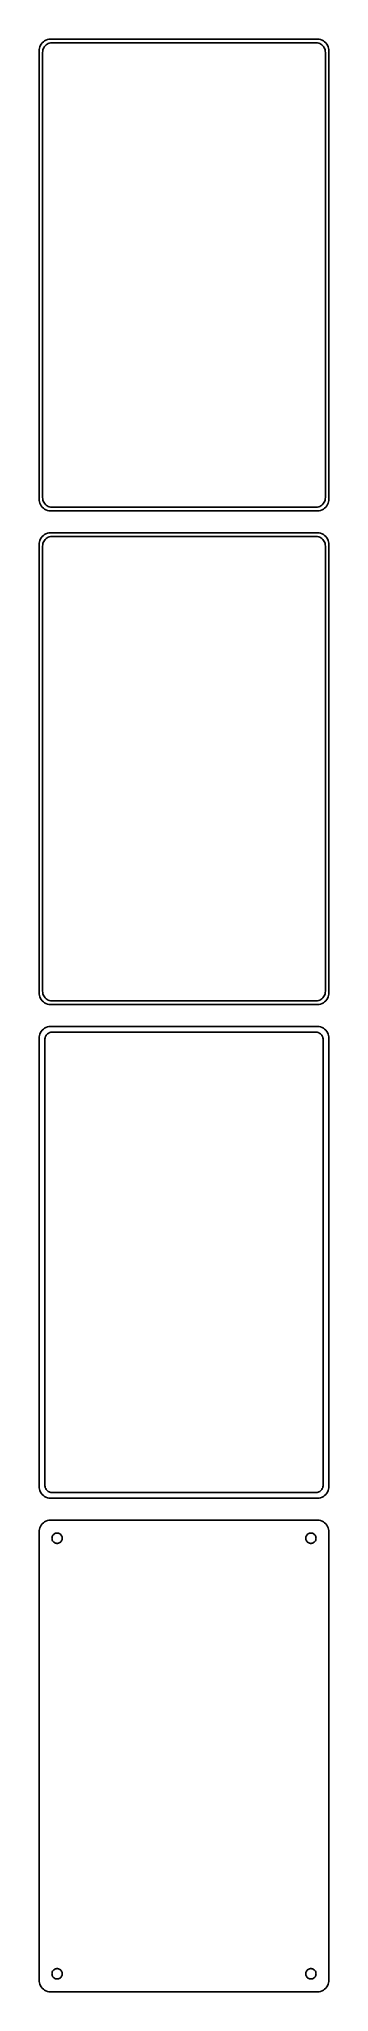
# Model space of a CAD drawing. Header units: metres. Extents: x -60 to 60, y 719 to 1525.
import ezdxf

# ---------------------------------------------------------------- set-up
doc = ezdxf.new("R2010")
doc.units = ezdxf.units.M

msp = doc.modelspace()

# ---------------------------------------------------------------- linework, layer by layer
for p, q in [((-56.5451, 1525.26), (-57.1289, 1525.02)), ((-55.9369, 1525.41), (-56.5451, 1525.26)), ((-55.3139, 1525.49), (-55.9369, 1525.41)), ((55.3139, 1525.49), (-55.3139, 1525.49)), ((55.9369, 1525.41), (55.3139, 1525.49)), ((56.5451, 1525.26), (55.9369, 1525.41)), ((57.1289, 1525.02), (56.5451, 1525.26)), ((-59.9606, 1521.13), (-60, 1520.5)), ((-60, 1520.5), (-60, 1335.5)), ((-59.8429, 1521.74), (-59.9606, 1521.13)), ((-59.6489, 1522.34), (-59.8429, 1521.74)), ((-59.3815, 1522.91), (-59.6489, 1522.34)), ((-59.0451, 1523.44), (-59.3815, 1522.91)), ((-58.6448, 1523.92), (-59.0451, 1523.44)), ((-58.1871, 1524.35), (-58.6448, 1523.92)), ((-58.5, 1520), (-58.4685, 1520.5)), ((-58.5, 1336), (-58.5, 1520)), ((-58.4685, 1520.5), (-58.3743, 1520.99)), ((-58.3743, 1520.99), (-58.2191, 1521.47)), ((-58.2191, 1521.47), (-58.0052, 1521.93)), ((-57.6791, 1524.72), (-58.1871, 1524.35)), ((-58.0052, 1521.93), (-57.7361, 1522.35)), ((-57.7361, 1522.35), (-57.4159, 1522.74)), ((-57.1289, 1525.02), (-57.6791, 1524.72)), ((-57.4159, 1522.74), (-57.0497, 1523.08)), ((-57.0497, 1523.08), (-56.6433, 1523.38)), ((-56.6433, 1523.38), (-56.2031, 1523.62)), ((-56.2031, 1523.62), (-55.7361, 1523.8)), ((-55.7361, 1523.8), (-55.2495, 1523.93)), ((-55.2495, 1523.93), (-54.7512, 1523.99)), ((-54.7512, 1523.99), (54.7512, 1523.99)), ((54.7512, 1523.99), (55.2495, 1523.93)), ((55.2495, 1523.93), (55.7361, 1523.8)), ((55.7361, 1523.8), (56.2031, 1523.62)), ((56.2031, 1523.62), (56.6433, 1523.38)), ((56.6433, 1523.38), (57.0497, 1523.08)), ((57.0497, 1523.08), (57.4159, 1522.74)), ((57.6791, 1524.72), (57.1289, 1525.02)), ((57.4159, 1522.74), (57.7361, 1522.35)), ((58.1871, 1524.35), (57.6791, 1524.72)), ((57.7361, 1522.35), (58.0052, 1521.93)), ((58.0052, 1521.93), (58.2191, 1521.47)), ((58.6448, 1523.92), (58.1871, 1524.35)), ((58.2191, 1521.47), (58.3743, 1520.99)), ((58.3743, 1520.99), (58.4685, 1520.5)), ((58.4685, 1520.5), (58.5, 1520)), ((58.5, 1520), (58.5, 1336)), ((59.0451, 1523.44), (58.6448, 1523.92)), ((59.3815, 1522.91), (59.0451, 1523.44)), ((59.6489, 1522.34), (59.3815, 1522.91)), ((59.8429, 1521.74), (59.6489, 1522.34)), ((59.9606, 1521.13), (59.8429, 1521.74)), ((60, 1520.5), (59.9606, 1521.13)), ((60, 1335.5), (60, 1520.5)), ((-60, 1335.5), (-59.9606, 1334.87)), ((-59.9606, 1334.87), (-59.8429, 1334.26)), ((-59.8429, 1334.26), (-59.6489, 1333.66)), ((-59.6489, 1333.66), (-59.3815, 1333.09)), ((-59.3815, 1333.09), (-59.0451, 1332.56)), ((-59.0451, 1332.56), (-58.6448, 1332.08)), ((-58.6448, 1332.08), (-58.1871, 1331.65)), ((-58.4685, 1335.5), (-58.5, 1336)), ((-58.3743, 1335.01), (-58.4685, 1335.5)), ((-58.2191, 1334.53), (-58.3743, 1335.01)), ((-58.0052, 1334.07), (-58.2191, 1334.53)), ((-58.1871, 1331.65), (-57.6791, 1331.28)), ((-57.7361, 1333.65), (-58.0052, 1334.07)), ((-57.4159, 1333.26), (-57.7361, 1333.65)), ((-57.0497, 1332.92), (-57.4159, 1333.26)), ((-56.6433, 1332.62), (-57.0497, 1332.92)), ((-56.2031, 1332.38), (-56.6433, 1332.62)), ((-55.7361, 1332.2), (-56.2031, 1332.38)), ((-55.2495, 1332.07), (-55.7361, 1332.2)), ((-54.7512, 1332.01), (-55.2495, 1332.07)), ((54.7512, 1332.01), (-54.7512, 1332.01)), ((55.2495, 1332.07), (54.7512, 1332.01)), ((55.7361, 1332.2), (55.2495, 1332.07)), ((56.2031, 1332.38), (55.7361, 1332.2)), ((56.6433, 1332.62), (56.2031, 1332.38)), ((57.0497, 1332.92), (56.6433, 1332.62)), ((57.4159, 1333.26), (57.0497, 1332.92)), ((57.7361, 1333.65), (57.4159, 1333.26)), ((57.6791, 1331.28), (58.1871, 1331.65)), ((58.0052, 1334.07), (57.7361, 1333.65)), ((58.2191, 1334.53), (58.0052, 1334.07)), ((58.1871, 1331.65), (58.6448, 1332.08)), ((58.3743, 1335.01), (58.2191, 1334.53)), ((58.4685, 1335.5), (58.3743, 1335.01)), ((58.5, 1336), (58.4685, 1335.5)), ((58.6448, 1332.08), (59.0451, 1332.56)), ((59.0451, 1332.56), (59.3815, 1333.09)), ((59.3815, 1333.09), (59.6489, 1333.66)), ((59.6489, 1333.66), (59.8429, 1334.26)), ((59.8429, 1334.26), (59.9606, 1334.87)), ((59.9606, 1334.87), (60, 1335.5)), ((-57.6791, 1331.28), (-57.1289, 1330.98)), ((-57.1289, 1330.98), (-56.5451, 1330.74)), ((-56.5451, 1330.74), (-55.9369, 1330.59)), ((-55.9369, 1330.59), (-55.3139, 1330.51)), ((-55.3139, 1330.51), (55.3139, 1330.51)), ((55.3139, 1330.51), (55.9369, 1330.59)), ((55.9369, 1330.59), (56.5451, 1330.74)), ((56.5451, 1330.74), (57.1289, 1330.98)), ((57.1289, 1330.98), (57.6791, 1331.28)), ((-59.9606, 1317.13), (-60, 1316.5)), ((-60, 1316.5), (-60, 1131.5)), ((-59.8429, 1317.74), (-59.9606, 1317.13)), ((-59.6489, 1318.34), (-59.8429, 1317.74)), ((-59.3815, 1318.91), (-59.6489, 1318.34)), ((-59.0451, 1319.44), (-59.3815, 1318.91)), ((-58.6448, 1319.92), (-59.0451, 1319.44)), ((-58.1871, 1320.35), (-58.6448, 1319.92)), ((-58.5, 1316), (-58.4685, 1316.5)), ((-58.5, 1132), (-58.5, 1316)), ((-58.4685, 1316.5), (-58.3743, 1316.99)), ((-58.3743, 1316.99), (-58.2191, 1317.47)), ((-58.2191, 1317.47), (-58.0052, 1317.93)), ((-57.6791, 1320.72), (-58.1871, 1320.35)), ((-58.0052, 1317.93), (-57.7361, 1318.35)), ((-57.7361, 1318.35), (-57.4159, 1318.74)), ((-57.1289, 1321.02), (-57.6791, 1320.72)), ((-57.4159, 1318.74), (-57.0497, 1319.08)), ((-56.5451, 1321.26), (-57.1289, 1321.02)), ((-57.0497, 1319.08), (-56.6433, 1319.38)), ((-56.6433, 1319.38), (-56.2031, 1319.62)), ((-55.9369, 1321.41), (-56.5451, 1321.26)), ((-56.2031, 1319.62), (-55.7361, 1319.8)), ((-55.3139, 1321.49), (-55.9369, 1321.41)), ((-55.7361, 1319.8), (-55.2495, 1319.93)), ((55.3139, 1321.49), (-55.3139, 1321.49)), ((-55.2495, 1319.93), (-54.7512, 1319.99)), ((-54.7512, 1319.99), (54.7512, 1319.99)), ((54.7512, 1319.99), (55.2495, 1319.93)), ((55.2495, 1319.93), (55.7361, 1319.8)), ((55.9369, 1321.41), (55.3139, 1321.49)), ((55.7361, 1319.8), (56.2031, 1319.62)), ((56.5451, 1321.26), (55.9369, 1321.41)), ((56.2031, 1319.62), (56.6433, 1319.38)), ((57.1289, 1321.02), (56.5451, 1321.26)), ((56.6433, 1319.38), (57.0497, 1319.08)), ((57.0497, 1319.08), (57.4159, 1318.74)), ((57.6791, 1320.72), (57.1289, 1321.02)), ((57.4159, 1318.74), (57.7361, 1318.35)), ((58.1871, 1320.35), (57.6791, 1320.72)), ((57.7361, 1318.35), (58.0052, 1317.93)), ((58.0052, 1317.93), (58.2191, 1317.47)), ((58.6448, 1319.92), (58.1871, 1320.35)), ((58.2191, 1317.47), (58.3743, 1316.99)), ((58.3743, 1316.99), (58.4685, 1316.5)), ((58.4685, 1316.5), (58.5, 1316)), ((58.5, 1316), (58.5, 1132)), ((59.0451, 1319.44), (58.6448, 1319.92)), ((59.3815, 1318.91), (59.0451, 1319.44)), ((59.6489, 1318.34), (59.3815, 1318.91)), ((59.8429, 1317.74), (59.6489, 1318.34)), ((59.9606, 1317.13), (59.8429, 1317.74)), ((60, 1316.5), (59.9606, 1317.13)), ((60, 1131.5), (60, 1316.5)), ((-60, 1131.5), (-59.9606, 1130.87)), ((-59.9606, 1130.87), (-59.8429, 1130.26)), ((-59.8429, 1130.26), (-59.6489, 1129.66)), ((-58.4685, 1131.5), (-58.5, 1132)), ((-58.3743, 1131.01), (-58.4685, 1131.5)), ((-58.2191, 1130.53), (-58.3743, 1131.01)), ((-58.0052, 1130.07), (-58.2191, 1130.53)), ((-57.7361, 1129.65), (-58.0052, 1130.07)), ((58.0052, 1130.07), (57.7361, 1129.65)), ((58.2191, 1130.53), (58.0052, 1130.07)), ((58.3743, 1131.01), (58.2191, 1130.53)), ((58.4685, 1131.5), (58.3743, 1131.01)), ((58.5, 1132), (58.4685, 1131.5)), ((59.6489, 1129.66), (59.8429, 1130.26)), ((59.8429, 1130.26), (59.9606, 1130.87)), ((59.9606, 1130.87), (60, 1131.5)), ((-59.6489, 1129.66), (-59.3815, 1129.09)), ((-59.3815, 1129.09), (-59.0451, 1128.56)), ((-59.0451, 1128.56), (-58.6448, 1128.08)), ((-58.6448, 1128.08), (-58.1871, 1127.65)), ((-58.1871, 1127.65), (-57.6791, 1127.28)), ((-57.4159, 1129.26), (-57.7361, 1129.65)), ((-57.6791, 1127.28), (-57.1289, 1126.98)), ((-57.0497, 1128.92), (-57.4159, 1129.26)), ((-57.1289, 1126.98), (-56.5451, 1126.74)), ((-56.6433, 1128.62), (-57.0497, 1128.92)), ((-56.2031, 1128.38), (-56.6433, 1128.62)), ((-56.5451, 1126.74), (-55.9369, 1126.59)), ((-55.7361, 1128.2), (-56.2031, 1128.38)), ((-55.9369, 1126.59), (-55.3139, 1126.51)), ((-55.2495, 1128.07), (-55.7361, 1128.2)), ((-55.3139, 1126.51), (55.3139, 1126.51)), ((-54.7512, 1128.01), (-55.2495, 1128.07)), ((54.7512, 1128.01), (-54.7512, 1128.01)), ((55.2495, 1128.07), (54.7512, 1128.01)), ((55.7361, 1128.2), (55.2495, 1128.07)), ((55.3139, 1126.51), (55.9369, 1126.59)), ((56.2031, 1128.38), (55.7361, 1128.2)), ((55.9369, 1126.59), (56.5451, 1126.74)), ((56.6433, 1128.62), (56.2031, 1128.38)), ((56.5451, 1126.74), (57.1289, 1126.98)), ((57.0497, 1128.92), (56.6433, 1128.62)), ((57.4159, 1129.26), (57.0497, 1128.92)), ((57.1289, 1126.98), (57.6791, 1127.28)), ((57.7361, 1129.65), (57.4159, 1129.26)), ((57.6791, 1127.28), (58.1871, 1127.65)), ((58.1871, 1127.65), (58.6448, 1128.08)), ((58.6448, 1128.08), (59.0451, 1128.56)), ((59.0451, 1128.56), (59.3815, 1129.09)), ((59.3815, 1129.09), (59.6489, 1129.66)), ((-59.8429, 1113.74), (-59.9606, 1113.13)), ((-59.6489, 1114.34), (-59.8429, 1113.74)), ((-59.3815, 1114.91), (-59.6489, 1114.34)), ((-59.0451, 1115.44), (-59.3815, 1114.91)), ((-58.6448, 1115.92), (-59.0451, 1115.44)), ((-58.1871, 1116.35), (-58.6448, 1115.92)), ((-57.6791, 1116.72), (-58.1871, 1116.35)), ((-57.1289, 1117.02), (-57.6791, 1116.72)), ((-57.2279, 1113.5), (-57.0184, 1113.83)), ((-56.5451, 1117.26), (-57.1289, 1117.02)), ((-57.0184, 1113.83), (-56.7692, 1114.13)), ((-56.7692, 1114.13), (-56.4842, 1114.4)), ((-55.9369, 1117.41), (-56.5451, 1117.26)), ((-56.4842, 1114.4), (-56.168, 1114.63)), ((-56.168, 1114.63), (-55.8254, 1114.82)), ((-55.3139, 1117.49), (-55.9369, 1117.41)), ((-55.8254, 1114.82), (-55.4619, 1114.96)), ((-55.4619, 1114.96), (-55.0833, 1115.06)), ((55.3139, 1117.49), (-55.3139, 1117.49)), ((-55.0833, 1115.06), (-54.6954, 1115.11)), ((-54.6954, 1115.11), (54.6954, 1115.11)), ((54.6954, 1115.11), (55.0833, 1115.06)), ((55.0833, 1115.06), (55.4619, 1114.96)), ((55.9369, 1117.41), (55.3139, 1117.49)), ((55.4619, 1114.96), (55.8254, 1114.82)), ((55.8254, 1114.82), (56.168, 1114.63)), ((56.5451, 1117.26), (55.9369, 1117.41)), ((56.168, 1114.63), (56.4842, 1114.4)), ((56.4842, 1114.4), (56.7692, 1114.13)), ((57.1289, 1117.02), (56.5451, 1117.26)), ((56.7692, 1114.13), (57.0184, 1113.83)), ((57.0184, 1113.83), (57.2279, 1113.5)), ((57.6791, 1116.72), (57.1289, 1117.02)), ((58.1871, 1116.35), (57.6791, 1116.72)), ((58.6448, 1115.92), (58.1871, 1116.35)), ((59.0451, 1115.44), (58.6448, 1115.92)), ((59.3815, 1114.91), (59.0451, 1115.44)), ((59.6489, 1114.34), (59.3815, 1114.91)), ((59.8429, 1113.74), (59.6489, 1114.34)), ((59.9606, 1113.13), (59.8429, 1113.74)), ((-59.9606, 1113.13), (-60, 1112.5)), ((-60, 1112.5), (-60, 927.5)), ((-57.6129, 1112), (-57.5884, 1112.39)), ((-57.6129, 928), (-57.6129, 1112)), ((-57.5884, 1112.39), (-57.5151, 1112.77)), ((-57.5151, 1112.77), (-57.3943, 1113.15)), ((-57.3943, 1113.15), (-57.2279, 1113.5)), ((57.2279, 1113.5), (57.3943, 1113.15)), ((57.3943, 1113.15), (57.5151, 1112.77)), ((57.5151, 1112.77), (57.5884, 1112.39)), ((57.5884, 1112.39), (57.6129, 1112)), ((57.6129, 1112), (57.6129, 928)), ((60, 1112.5), (59.9606, 1113.13)), ((60, 927.5), (60, 1112.5)), ((-60, 927.5), (-59.9606, 926.873)), ((-59.9606, 926.873), (-59.8429, 926.257)), ((-59.8429, 926.257), (-59.6489, 925.659)), ((-59.6489, 925.659), (-59.3815, 925.091)), ((-59.3815, 925.091), (-59.0451, 924.561)), ((-59.0451, 924.561), (-58.6448, 924.077)), ((-58.6448, 924.077), (-58.1871, 923.647)), ((-58.1871, 923.647), (-57.6791, 923.278)), ((-57.6791, 923.278), (-57.1289, 922.976)), ((-57.5884, 927.61), (-57.6129, 928)), ((-57.5151, 927.226), (-57.5884, 927.61)), ((-57.3943, 926.854), (-57.5151, 927.226)), ((-57.2279, 926.5), (-57.3943, 926.854)), ((-57.0184, 926.17), (-57.2279, 926.5)), ((-57.1289, 922.976), (-56.5451, 922.745)), ((-56.7692, 925.869), (-57.0184, 926.17)), ((-56.4842, 925.601), (-56.7692, 925.869)), ((-56.5451, 922.745), (-55.9369, 922.589)), ((-56.168, 925.372), (-56.4842, 925.601)), ((-55.8254, 925.183), (-56.168, 925.372)), ((-55.9369, 922.589), (-55.3139, 922.51)), ((-55.4619, 925.039), (-55.8254, 925.183)), ((-55.0833, 924.942), (-55.4619, 925.039)), ((-55.3139, 922.51), (55.3139, 922.51)), ((-54.6954, 924.893), (-55.0833, 924.942)), ((54.6954, 924.893), (-54.6954, 924.893)), ((55.0833, 924.942), (54.6954, 924.893)), ((55.4619, 925.039), (55.0833, 924.942)), ((55.3139, 922.51), (55.9369, 922.589)), ((55.8254, 925.183), (55.4619, 925.039)), ((56.168, 925.372), (55.8254, 925.183)), ((55.9369, 922.589), (56.5451, 922.745)), ((56.4842, 925.601), (56.168, 925.372)), ((56.7692, 925.869), (56.4842, 925.601)), ((56.5451, 922.745), (57.1289, 922.976)), ((57.0184, 926.17), (56.7692, 925.869)), ((57.2279, 926.5), (57.0184, 926.17)), ((57.1289, 922.976), (57.6791, 923.278)), ((57.3943, 926.854), (57.2279, 926.5)), ((57.5151, 927.226), (57.3943, 926.854)), ((57.5884, 927.61), (57.5151, 927.226)), ((57.6129, 928), (57.5884, 927.61)), ((57.6791, 923.278), (58.1871, 923.647)), ((58.1871, 923.647), (58.6448, 924.077)), ((58.6448, 924.077), (59.0451, 924.561)), ((59.0451, 924.561), (59.3815, 925.091)), ((59.3815, 925.091), (59.6489, 925.659)), ((59.6489, 925.659), (59.8429, 926.257)), ((59.8429, 926.257), (59.9606, 926.873)), ((59.9606, 926.873), (60, 927.5)), ((-58.6448, 911.923), (-59.0451, 911.439)), ((-58.1871, 912.353), (-58.6448, 911.923)), ((-57.6791, 912.722), (-58.1871, 912.353)), ((-57.1289, 913.024), (-57.6791, 912.722)), ((-56.5451, 913.255), (-57.1289, 913.024)), ((-55.9369, 913.411), (-56.5451, 913.255)), ((-55.3139, 913.49), (-55.9369, 913.411)), ((55.3139, 913.49), (-55.3139, 913.49)), ((55.9369, 913.411), (55.3139, 913.49)), ((56.5451, 913.255), (55.9369, 913.411)), ((57.1289, 913.024), (56.5451, 913.255)), ((57.6791, 912.722), (57.1289, 913.024)), ((58.1871, 912.353), (57.6791, 912.722)), ((58.6448, 911.923), (58.1871, 912.353)), ((59.0451, 911.439), (58.6448, 911.923)), ((-59.9606, 909.127), (-60, 908.5)), ((-60, 908.5), (-60, 723.5)), ((-59.8429, 909.743), (-59.9606, 909.127)), ((-59.6489, 910.341), (-59.8429, 909.743)), ((-59.3815, 910.909), (-59.6489, 910.341)), ((-59.0451, 911.439), (-59.3815, 910.909)), ((-54.6353, 906), (-54.6185, 906.268)), ((-54.6185, 905.732), (-54.6353, 906)), ((-54.6185, 906.268), (-54.5682, 906.531)), ((-54.5682, 905.469), (-54.6185, 905.732)), ((-54.5682, 906.531), (-54.4853, 906.786)), ((-54.4853, 905.214), (-54.5682, 905.469)), ((-54.4853, 906.786), (-54.3712, 907.029)), ((-54.3712, 904.971), (-54.4853, 905.214)), ((-54.3712, 907.029), (-54.2275, 907.255)), ((-54.2275, 904.745), (-54.3712, 904.971)), ((-54.2275, 907.255), (-54.0565, 907.462)), ((-54.0565, 904.538), (-54.2275, 904.745)), ((-54.0565, 907.462), (-53.8611, 907.645)), ((-53.8611, 904.355), (-54.0565, 904.538)), ((-53.8611, 907.645), (-53.6441, 907.803)), ((-53.6441, 904.197), (-53.8611, 904.355)), ((-53.6441, 907.803), (-53.4092, 907.932)), ((-53.4092, 904.068), (-53.6441, 904.197)), ((-53.4092, 907.932), (-53.1598, 908.031)), ((-53.1598, 903.969), (-53.4092, 904.068)), ((-53.1598, 908.031), (-52.9001, 908.097)), ((-52.9001, 903.903), (-53.1598, 903.969)), ((-52.9001, 908.097), (-52.6341, 908.131)), ((-52.6341, 903.869), (-52.9001, 903.903)), ((-52.6341, 908.131), (-52.3659, 908.131)), ((-52.3659, 903.869), (-52.6341, 903.869)), ((-52.3659, 908.131), (-52.0999, 908.097)), ((-52.0999, 903.903), (-52.3659, 903.869)), ((-52.0999, 908.097), (-51.8401, 908.031)), ((-51.8401, 903.969), (-52.0999, 903.903)), ((-51.8401, 908.031), (-51.5908, 907.932)), ((-51.5908, 904.068), (-51.8401, 903.969)), ((-51.5908, 907.932), (-51.3559, 907.803)), ((-51.3559, 904.197), (-51.5908, 904.068)), ((-51.3559, 907.803), (-51.1389, 907.645)), ((-51.1389, 904.355), (-51.3559, 904.197)), ((-51.1389, 907.645), (-50.9434, 907.462)), ((-50.9434, 904.538), (-51.1389, 904.355)), ((-50.9434, 907.462), (-50.7725, 907.255)), ((-50.7725, 904.745), (-50.9434, 904.538)), ((-50.7725, 907.255), (-50.6288, 907.029)), ((-50.6288, 904.971), (-50.7725, 904.745)), ((-50.6288, 907.029), (-50.5146, 906.786)), ((-50.5146, 905.214), (-50.6288, 904.971)), ((-50.5146, 906.786), (-50.4318, 906.531)), ((-50.4318, 905.469), (-50.5146, 905.214)), ((-50.4318, 906.531), (-50.3815, 906.268)), ((-50.3815, 905.732), (-50.4318, 905.469)), ((-50.3815, 906.268), (-50.3647, 906)), ((-50.3647, 906), (-50.3815, 905.732)), ((50.3647, 906), (50.3815, 906.268)), ((50.3815, 905.732), (50.3647, 906)), ((50.3815, 906.268), (50.4318, 906.531)), ((50.4318, 905.469), (50.3815, 905.732)), ((50.4318, 906.531), (50.5146, 906.786)), ((50.5146, 905.214), (50.4318, 905.469)), ((50.5146, 906.786), (50.6288, 907.029)), ((50.6288, 904.971), (50.5146, 905.214)), ((50.6288, 907.029), (50.7725, 907.255)), ((50.7725, 904.745), (50.6288, 904.971)), ((50.7725, 907.255), (50.9434, 907.462)), ((50.9434, 904.538), (50.7725, 904.745)), ((50.9434, 907.462), (51.1389, 907.645)), ((51.1389, 904.355), (50.9434, 904.538)), ((51.1389, 907.645), (51.3559, 907.803)), ((51.3559, 904.197), (51.1389, 904.355)), ((51.3559, 907.803), (51.5908, 907.932)), ((51.5908, 904.068), (51.3559, 904.197)), ((51.5908, 907.932), (51.8401, 908.031)), ((51.8401, 903.969), (51.5908, 904.068)), ((51.8401, 908.031), (52.0999, 908.097)), ((52.0999, 903.903), (51.8401, 903.969)), ((52.0999, 908.097), (52.3659, 908.131)), ((52.3659, 903.869), (52.0999, 903.903)), ((52.3659, 908.131), (52.6341, 908.131)), ((52.6341, 903.869), (52.3659, 903.869)), ((52.6341, 908.131), (52.9001, 908.097)), ((52.9001, 903.903), (52.6341, 903.869)), ((52.9001, 908.097), (53.1598, 908.031)), ((53.1598, 903.969), (52.9001, 903.903)), ((53.1598, 908.031), (53.4092, 907.932)), ((53.4092, 904.068), (53.1598, 903.969)), ((53.4092, 907.932), (53.6441, 907.803)), ((53.6441, 904.197), (53.4092, 904.068)), ((53.6441, 907.803), (53.8611, 907.645)), ((53.8611, 904.355), (53.6441, 904.197)), ((53.8611, 907.645), (54.0565, 907.462)), ((54.0565, 904.538), (53.8611, 904.355)), ((54.0565, 907.462), (54.2275, 907.255)), ((54.2275, 904.745), (54.0565, 904.538)), ((54.2275, 907.255), (54.3712, 907.029)), ((54.3712, 904.971), (54.2275, 904.745)), ((54.3712, 907.029), (54.4853, 906.786)), ((54.4853, 905.214), (54.3712, 904.971)), ((54.4853, 906.786), (54.5682, 906.531)), ((54.5682, 905.469), (54.4853, 905.214)), ((54.5682, 906.531), (54.6185, 906.268)), ((54.6185, 905.732), (54.5682, 905.469)), ((54.6185, 906.268), (54.6353, 906)), ((54.6353, 906), (54.6185, 905.732)), ((59.3815, 910.909), (59.0451, 911.439)), ((59.6489, 910.341), (59.3815, 910.909)), ((59.8429, 909.743), (59.6489, 910.341)), ((59.9606, 909.127), (59.8429, 909.743)), ((60, 908.5), (59.9606, 909.127)), ((60, 723.5), (60, 908.5)), ((-54.6185, 726.268), (-54.5682, 726.531)), ((-54.5682, 726.531), (-54.4853, 726.786)), ((-54.4853, 726.786), (-54.3712, 727.029)), ((-54.3712, 727.029), (-54.2275, 727.255)), ((-54.2275, 727.255), (-54.0565, 727.462)), ((-54.0565, 727.462), (-53.8611, 727.645)), ((-53.8611, 727.645), (-53.6441, 727.803)), ((-53.6441, 727.803), (-53.4092, 727.932)), ((-53.4092, 727.932), (-53.1598, 728.031)), ((-53.1598, 728.031), (-52.9001, 728.097)), ((-52.9001, 728.097), (-52.6341, 728.131)), ((-52.6341, 728.131), (-52.3659, 728.131)), ((-52.3659, 728.131), (-52.0999, 728.097)), ((-52.0999, 728.097), (-51.8401, 728.031)), ((-51.8401, 728.031), (-51.5908, 727.932)), ((-51.5908, 727.932), (-51.3559, 727.803)), ((-51.3559, 727.803), (-51.1389, 727.645)), ((-51.1389, 727.645), (-50.9434, 727.462)), ((-50.9434, 727.462), (-50.7725, 727.255)), ((-50.7725, 727.255), (-50.6288, 727.029)), ((-50.6288, 727.029), (-50.5146, 726.786)), ((-50.5146, 726.786), (-50.4318, 726.531)), ((-50.4318, 726.531), (-50.3815, 726.268)), ((50.3815, 726.268), (50.4318, 726.531)), ((50.4318, 726.531), (50.5146, 726.786)), ((50.5146, 726.786), (50.6288, 727.029)), ((50.6288, 727.029), (50.7725, 727.255)), ((50.7725, 727.255), (50.9434, 727.462)), ((50.9434, 727.462), (51.1389, 727.645)), ((51.1389, 727.645), (51.3559, 727.803)), ((51.3559, 727.803), (51.5908, 727.932)), ((51.5908, 727.932), (51.8401, 728.031)), ((51.8401, 728.031), (52.0999, 728.097)), ((52.0999, 728.097), (52.3659, 728.131)), ((52.3659, 728.131), (52.6341, 728.131)), ((52.6341, 728.131), (52.9001, 728.097)), ((52.9001, 728.097), (53.1598, 728.031)), ((53.1598, 728.031), (53.4092, 727.932)), ((53.4092, 727.932), (53.6441, 727.803)), ((53.6441, 727.803), (53.8611, 727.645)), ((53.8611, 727.645), (54.0565, 727.462)), ((54.0565, 727.462), (54.2275, 727.255)), ((54.2275, 727.255), (54.3712, 727.029)), ((54.3712, 727.029), (54.4853, 726.786)), ((54.4853, 726.786), (54.5682, 726.531)), ((54.5682, 726.531), (54.6185, 726.268)), ((-60, 723.5), (-59.9606, 722.873)), ((-59.9606, 722.873), (-59.8429, 722.257)), ((-59.8429, 722.257), (-59.6489, 721.659)), ((-59.6489, 721.659), (-59.3815, 721.091)), ((-59.3815, 721.091), (-59.0451, 720.561)), ((-59.0451, 720.561), (-58.6448, 720.077)), ((-58.6448, 720.077), (-58.1871, 719.647)), ((-58.1871, 719.647), (-57.6791, 719.278)), ((-57.6791, 719.278), (-57.1289, 718.976)), ((-57.1289, 718.976), (-56.5451, 718.745)), ((-56.5451, 718.745), (-55.9369, 718.589)), ((-55.9369, 718.589), (-55.3139, 718.51)), ((-55.3139, 718.51), (55.3139, 718.51)), ((-54.6353, 726), (-54.6185, 726.268)), ((-54.6185, 725.732), (-54.6353, 726)), ((-54.5682, 725.469), (-54.6185, 725.732)), ((-54.4853, 725.214), (-54.5682, 725.469)), ((-54.3712, 724.971), (-54.4853, 725.214)), ((-54.2275, 724.745), (-54.3712, 724.971)), ((-54.0565, 724.538), (-54.2275, 724.745)), ((-53.8611, 724.355), (-54.0565, 724.538)), ((-53.6441, 724.197), (-53.8611, 724.355)), ((-53.4092, 724.068), (-53.6441, 724.197)), ((-53.1598, 723.969), (-53.4092, 724.068)), ((-52.9001, 723.903), (-53.1598, 723.969)), ((-52.6341, 723.869), (-52.9001, 723.903)), ((-52.3659, 723.869), (-52.6341, 723.869)), ((-52.0999, 723.903), (-52.3659, 723.869)), ((-51.8401, 723.969), (-52.0999, 723.903)), ((-51.5908, 724.068), (-51.8401, 723.969)), ((-51.3559, 724.197), (-51.5908, 724.068)), ((-51.1389, 724.355), (-51.3559, 724.197)), ((-50.9434, 724.538), (-51.1389, 724.355)), ((-50.7725, 724.745), (-50.9434, 724.538)), ((-50.6288, 724.971), (-50.7725, 724.745)), ((-50.5146, 725.214), (-50.6288, 724.971)), ((-50.4318, 725.469), (-50.5146, 725.214)), ((-50.3815, 725.732), (-50.4318, 725.469)), ((-50.3815, 726.268), (-50.3647, 726)), ((-50.3647, 726), (-50.3815, 725.732)), ((50.3647, 726), (50.3815, 726.268)), ((50.3815, 725.732), (50.3647, 726)), ((50.4318, 725.469), (50.3815, 725.732)), ((50.5146, 725.214), (50.4318, 725.469)), ((50.6288, 724.971), (50.5146, 725.214)), ((50.7725, 724.745), (50.6288, 724.971)), ((50.9434, 724.538), (50.7725, 724.745)), ((51.1389, 724.355), (50.9434, 724.538)), ((51.3559, 724.197), (51.1389, 724.355)), ((51.5908, 724.068), (51.3559, 724.197)), ((51.8401, 723.969), (51.5908, 724.068)), ((52.0999, 723.903), (51.8401, 723.969)), ((52.3659, 723.869), (52.0999, 723.903)), ((52.6341, 723.869), (52.3659, 723.869)), ((52.9001, 723.903), (52.6341, 723.869)), ((53.1598, 723.969), (52.9001, 723.903)), ((53.4092, 724.068), (53.1598, 723.969)), ((53.6441, 724.197), (53.4092, 724.068)), ((53.8611, 724.355), (53.6441, 724.197)), ((54.0565, 724.538), (53.8611, 724.355)), ((54.2275, 724.745), (54.0565, 724.538)), ((54.3712, 724.971), (54.2275, 724.745)), ((54.4853, 725.214), (54.3712, 724.971)), ((54.5682, 725.469), (54.4853, 725.214)), ((54.6185, 725.732), (54.5682, 725.469)), ((54.6185, 726.268), (54.6353, 726)), ((54.6353, 726), (54.6185, 725.732)), ((55.3139, 718.51), (55.9369, 718.589)), ((55.9369, 718.589), (56.5451, 718.745)), ((56.5451, 718.745), (57.1289, 718.976)), ((57.1289, 718.976), (57.6791, 719.278)), ((57.6791, 719.278), (58.1871, 719.647)), ((58.1871, 719.647), (58.6448, 720.077)), ((58.6448, 720.077), (59.0451, 720.561)), ((59.0451, 720.561), (59.3815, 721.091)), ((59.3815, 721.091), (59.6489, 721.659)), ((59.6489, 721.659), (59.8429, 722.257)), ((59.8429, 722.257), (59.9606, 722.873)), ((59.9606, 722.873), (60, 723.5))]:
    msp.add_line(p, q)

doc.saveas('drawing.dxf')
